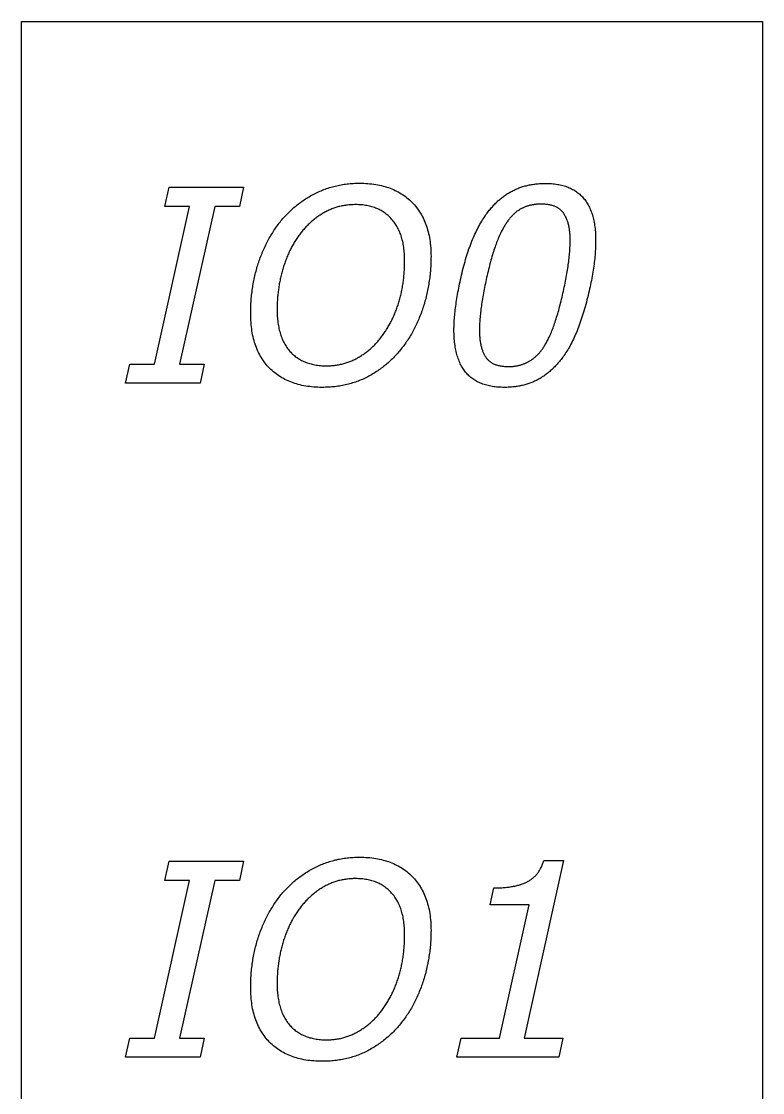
# Model space of a CAD drawing. Extents: x 0.1 to 3.8, y 0.1 to 10.9.
# Drawn here: x 1.969 to 3.844, y 8.206 to 10.918 of the extents above; entities that cross this region are included whole.
import ezdxf

# ---------------------------------------------------------------- set-up
doc = ezdxf.new("R2010")
doc.units = 0
doc.layers.add('CAPA_1', color=7, linetype='CONTINUOUS')

msp = doc.modelspace()

# ---------------------------------------------------------------- linework, layer by layer
at = {"layer": 'CAPA_1', "color": 7}
for points in [[(1.9687, 10.918), (3.8444, 10.918), (3.8444, 1.0423), (1.9687, 1.0423)], [(2.4208, 10.0018), (2.2324, 10.0018), (2.243, 10.0501), (2.3052, 10.0501), (2.394, 10.4497), (2.3317, 10.4497), (2.3423, 10.498), (2.5307, 10.498), (2.5202, 10.4497), (2.4579, 10.4497), (2.3691, 10.0501), (2.4314, 10.0501)], [(3.0053, 10.3224)], [(2.4208, 8.2952), (2.2324, 8.2952), (2.243, 8.3436), (2.3052, 8.3436), (2.394, 8.7432), (2.3317, 8.7432), (2.3423, 8.7915), (2.5307, 8.7915), (2.5202, 8.7432), (2.4579, 8.7432), (2.3691, 8.3436), (2.4314, 8.3436)], [(3.0053, 8.6159)], [(2.8842, 8.4186)]]:
    msp.add_lwpolyline(points, close=True, dxfattribs=at)
for points in [[(2.7102, 10.4814), (2.7136, 10.4831), (2.7169, 10.4848), (2.7204, 10.4864), (2.7238, 10.4879), (2.7272, 10.4894), (2.7307, 10.4908), (2.7342, 10.4922), (2.7377, 10.4935), (2.7412, 10.4948), (2.7448, 10.496), (2.7484, 10.4971), (2.752, 10.4982), (2.7556, 10.4993), (2.7592, 10.5003), (2.7629, 10.5012), (2.7666, 10.5021), (2.7703, 10.5029), (2.774, 10.5036), (2.7777, 10.5043), (2.7815, 10.505), (2.7853, 10.5056), (2.7891, 10.5061), (2.7929, 10.5066), (2.7967, 10.507), (2.8006, 10.5074), (2.8045, 10.5077), (2.8084, 10.5079), (2.8123, 10.5081), (2.8162, 10.5083), (2.8202, 10.5083), (2.8242, 10.5084)], [(2.8242, 10.5084), (2.8296, 10.5083), (2.835, 10.5082), (2.8402, 10.5079), (2.8454, 10.5076), (2.8505, 10.5071), (2.8556, 10.5066), (2.8606, 10.5059), (2.8654, 10.5052), (2.8703, 10.5043), (2.875, 10.5033), (2.8797, 10.5023), (2.8843, 10.5011), (2.8888, 10.4999), (2.8932, 10.4985), (2.8976, 10.4971), (2.9019, 10.4955), (2.9061, 10.4938), (2.9102, 10.4921), (2.9143, 10.4902), (2.9182, 10.4883), (2.9221, 10.4862), (2.926, 10.484), (2.9297, 10.4818), (2.9334, 10.4794), (2.937, 10.4769), (2.9405, 10.4744), (2.944, 10.4717), (2.9474, 10.469), (2.9507, 10.4661), (2.9539, 10.4631), (2.957, 10.4601)], [(3.2106, 10.4886), (3.213, 10.4898), (3.2154, 10.491), (3.2179, 10.4922), (3.2203, 10.4933), (3.2228, 10.4943), (3.2253, 10.4954), (3.2278, 10.4964), (3.2304, 10.4973), (3.2329, 10.4982), (3.2355, 10.4991), (3.2381, 10.4999), (3.2407, 10.5007), (3.2434, 10.5014), (3.246, 10.5021), (3.2487, 10.5028), (3.2514, 10.5034), (3.2541, 10.504), (3.2569, 10.5045), (3.2596, 10.505), (3.2624, 10.5055), (3.2652, 10.5059), (3.268, 10.5063), (3.2709, 10.5066), (3.2737, 10.5069), (3.2766, 10.5072), (3.2795, 10.5074), (3.2824, 10.5076), (3.2854, 10.5077), (3.2883, 10.5078), (3.2913, 10.5079), (3.2943, 10.5079)], [(3.2943, 10.5079), (3.2984, 10.5079), (3.3025, 10.5078), (3.3065, 10.5076), (3.3104, 10.5073), (3.3142, 10.507), (3.318, 10.5066), (3.3217, 10.5061), (3.3254, 10.5055), (3.329, 10.5049), (3.3325, 10.5041), (3.3359, 10.5033), (3.3393, 10.5025), (3.3426, 10.5015), (3.3458, 10.5005), (3.349, 10.4994), (3.3521, 10.4982), (3.3551, 10.497), (3.3581, 10.4957), (3.361, 10.4943), (3.3638, 10.4928), (3.3666, 10.4912), (3.3693, 10.4896), (3.3719, 10.4879), (3.3745, 10.4861), (3.3769, 10.4843), (3.3794, 10.4823), (3.3817, 10.4803), (3.384, 10.4783), (3.3862, 10.4761), (3.3883, 10.4739), (3.3904, 10.4716)], [(2.6233, 10.4101), (2.6256, 10.413), (2.6279, 10.4158), (2.6303, 10.4186), (2.6327, 10.4213), (2.6351, 10.424), (2.6375, 10.4267), (2.64, 10.4293), (2.6426, 10.4319), (2.6451, 10.4345), (2.6477, 10.437), (2.6503, 10.4395), (2.653, 10.442), (2.6557, 10.4444), (2.6584, 10.4468), (2.6612, 10.4491), (2.664, 10.4514), (2.6668, 10.4537), (2.6697, 10.4559), (2.6726, 10.4581), (2.6756, 10.4602), (2.6785, 10.4623), (2.6815, 10.4644), (2.6846, 10.4664), (2.6877, 10.4684), (2.6908, 10.4704), (2.6939, 10.4723), (2.6971, 10.4742), (2.7003, 10.4761), (2.7036, 10.4779), (2.7069, 10.4797), (2.7102, 10.4814)], [(3.1451, 10.4297), (3.147, 10.4322), (3.1489, 10.4347), (3.1508, 10.4372), (3.1527, 10.4397), (3.1546, 10.442), (3.1566, 10.4444), (3.1585, 10.4467), (3.1605, 10.4489), (3.1625, 10.4511), (3.1645, 10.4533), (3.1665, 10.4554), (3.1686, 10.4575), (3.1707, 10.4595), (3.1727, 10.4615), (3.1748, 10.4635), (3.1769, 10.4654), (3.1791, 10.4672), (3.1812, 10.469), (3.1834, 10.4708), (3.1856, 10.4725), (3.1878, 10.4742), (3.19, 10.4759), (3.1922, 10.4775), (3.1944, 10.479), (3.1967, 10.4805), (3.199, 10.482), (3.2013, 10.4834), (3.2036, 10.4848), (3.2059, 10.4861), (3.2083, 10.4874), (3.2106, 10.4886)], [(3.3904, 10.4716), (3.3924, 10.4692), (3.3944, 10.4668), (3.3962, 10.4642), (3.398, 10.4617), (3.3998, 10.459), (3.4015, 10.4562), (3.4031, 10.4534), (3.4046, 10.4505), (3.4061, 10.4475), (3.4075, 10.4445), (3.4089, 10.4413), (3.4102, 10.4381), (3.4114, 10.4348), (3.4125, 10.4314), (3.4136, 10.428), (3.4146, 10.4245), (3.4156, 10.4209), (3.4165, 10.4172), (3.4173, 10.4134), (3.418, 10.4096), (3.4187, 10.4057), (3.4194, 10.4017), (3.4199, 10.3976), (3.4204, 10.3935), (3.4208, 10.3892), (3.4212, 10.3849), (3.4215, 10.3805), (3.4217, 10.3761), (3.4219, 10.3715), (3.422, 10.3669), (3.422, 10.3622)], [(2.8143, 10.4541), (2.8114, 10.4541), (2.8084, 10.454), (2.8055, 10.4539), (2.8027, 10.4538), (2.7998, 10.4535), (2.797, 10.4533), (2.7941, 10.453), (2.7913, 10.4527), (2.7885, 10.4523), (2.7858, 10.4518), (2.783, 10.4514), (2.7803, 10.4508), (2.7776, 10.4503), (2.7749, 10.4496), (2.7722, 10.449), (2.7695, 10.4483), (2.7669, 10.4475), (2.7643, 10.4467), (2.7617, 10.4459), (2.7591, 10.445), (2.7565, 10.444), (2.754, 10.4431), (2.7515, 10.442), (2.7489, 10.441), (2.7465, 10.4398), (2.744, 10.4387), (2.7415, 10.4375), (2.7391, 10.4362), (2.7367, 10.4349), (2.7343, 10.4335), (2.7319, 10.4322)], [(2.9056, 10.4174), (2.9035, 10.4198), (2.9013, 10.422), (2.8991, 10.4242), (2.8968, 10.4263), (2.8944, 10.4283), (2.892, 10.4303), (2.8896, 10.4321), (2.8871, 10.4339), (2.8845, 10.4356), (2.8819, 10.4373), (2.8792, 10.4389), (2.8765, 10.4403), (2.8737, 10.4418), (2.8709, 10.4431), (2.868, 10.4443), (2.865, 10.4455), (2.862, 10.4466), (2.859, 10.4477), (2.8559, 10.4486), (2.8527, 10.4495), (2.8495, 10.4503), (2.8462, 10.451), (2.8429, 10.4517), (2.8395, 10.4522), (2.8361, 10.4527), (2.8326, 10.4532), (2.829, 10.4535), (2.8254, 10.4538), (2.8218, 10.454), (2.8181, 10.4541), (2.8143, 10.4541)], [(2.957, 10.4601), (2.9601, 10.4569), (2.9631, 10.4537), (2.9659, 10.4504), (2.9687, 10.447), (2.9713, 10.4435), (2.9739, 10.4399), (2.9764, 10.4362), (2.9787, 10.4325), (2.981, 10.4287), (2.9831, 10.4247), (2.9852, 10.4207), (2.9872, 10.4166), (2.989, 10.4125), (2.9908, 10.4082), (2.9924, 10.4038), (2.994, 10.3994), (2.9954, 10.3949), (2.9968, 10.3903), (2.998, 10.3856), (2.9992, 10.3808), (3.0003, 10.3759), (3.0012, 10.3709), (3.0021, 10.3659), (3.0028, 10.3608), (3.0035, 10.3555), (3.004, 10.3502), (3.0045, 10.3448), (3.0048, 10.3394), (3.0051, 10.3338), (3.0052, 10.3281), (3.0053, 10.3224)], [(3.2837, 10.4555), (3.2818, 10.4554), (3.2798, 10.4554), (3.2779, 10.4553), (3.276, 10.4552), (3.274, 10.4551), (3.2721, 10.4549), (3.2703, 10.4547), (3.2684, 10.4545), (3.2665, 10.4543), (3.2647, 10.454), (3.2629, 10.4537), (3.2611, 10.4534), (3.2593, 10.453), (3.2575, 10.4526), (3.2557, 10.4522), (3.254, 10.4517), (3.2522, 10.4512), (3.2505, 10.4507), (3.2488, 10.4502), (3.2471, 10.4496), (3.2454, 10.449), (3.2438, 10.4484), (3.2421, 10.4477), (3.2405, 10.4471), (3.2389, 10.4464), (3.2373, 10.4456), (3.2357, 10.4448), (3.2341, 10.444), (3.2325, 10.4432), (3.231, 10.4423), (3.2295, 10.4415)], [(3.3412, 10.4318), (3.3402, 10.4333), (3.3391, 10.4347), (3.3379, 10.4361), (3.3367, 10.4375), (3.3354, 10.4388), (3.3341, 10.44), (3.3327, 10.4412), (3.3313, 10.4424), (3.3298, 10.4435), (3.3283, 10.4446), (3.3267, 10.4456), (3.325, 10.4466), (3.3233, 10.4475), (3.3216, 10.4483), (3.3198, 10.4491), (3.3179, 10.4499), (3.316, 10.4506), (3.3141, 10.4513), (3.3121, 10.4519), (3.31, 10.4525), (3.3079, 10.453), (3.3057, 10.4535), (3.3035, 10.4539), (3.3012, 10.4542), (3.2989, 10.4546), (3.2965, 10.4548), (3.294, 10.4551), (3.2915, 10.4552), (3.289, 10.4554), (3.2864, 10.4554), (3.2837, 10.4555)], [(2.7319, 10.4322), (2.7295, 10.4307), (2.7272, 10.4293), (2.7249, 10.4278), (2.7226, 10.4263), (2.7203, 10.4248), (2.7181, 10.4232), (2.7158, 10.4216), (2.7136, 10.4199), (2.7114, 10.4183), (2.7093, 10.4166), (2.7071, 10.4148), (2.705, 10.413), (2.7029, 10.4112), (2.7008, 10.4094), (2.6988, 10.4075), (2.6967, 10.4056), (2.6947, 10.4037), (2.6927, 10.4017), (2.6907, 10.3997), (2.6888, 10.3977), (2.6868, 10.3956), (2.6849, 10.3935), (2.683, 10.3914), (2.6812, 10.3892), (2.6793, 10.3871), (2.6775, 10.3848), (2.6757, 10.3826), (2.6739, 10.3803), (2.6721, 10.378), (2.6704, 10.3756), (2.6687, 10.3732)], [(2.9385, 10.3131), (2.9385, 10.3175), (2.9384, 10.3218), (2.9382, 10.326), (2.938, 10.3301), (2.9377, 10.3342), (2.9373, 10.3383), (2.9368, 10.3422), (2.9363, 10.3461), (2.9358, 10.3499), (2.9351, 10.3537), (2.9344, 10.3574), (2.9336, 10.361), (2.9327, 10.3646), (2.9318, 10.3681), (2.9308, 10.3715), (2.9298, 10.3749), (2.9286, 10.3782), (2.9274, 10.3814), (2.9262, 10.3846), (2.9248, 10.3877), (2.9234, 10.3907), (2.922, 10.3937), (2.9204, 10.3966), (2.9188, 10.3994), (2.9171, 10.4022), (2.9154, 10.4049), (2.9136, 10.4075), (2.9117, 10.4101), (2.9097, 10.4126), (2.9077, 10.4151), (2.9056, 10.4174)], [(3.0854, 10.2873), (3.0869, 10.2932), (3.0884, 10.2989), (3.0899, 10.3045), (3.0914, 10.3101), (3.093, 10.3156), (3.0946, 10.321), (3.0963, 10.3263), (3.098, 10.3315), (3.0997, 10.3367), (3.1014, 10.3418), (3.1032, 10.3468), (3.105, 10.3517), (3.1068, 10.3565), (3.1087, 10.3613), (3.1106, 10.3659), (3.1125, 10.3705), (3.1145, 10.375), (3.1164, 10.3795), (3.1185, 10.3838), (3.1205, 10.3881), (3.1226, 10.3923), (3.1247, 10.3964), (3.1269, 10.4004), (3.129, 10.4043), (3.1312, 10.4082), (3.1335, 10.412), (3.1358, 10.4157), (3.1381, 10.4193), (3.1404, 10.4228), (3.1428, 10.4263), (3.1451, 10.4297)], [(3.2295, 10.4415), (3.228, 10.4405), (3.2265, 10.4396), (3.225, 10.4385), (3.2235, 10.4375), (3.222, 10.4364), (3.2206, 10.4352), (3.2191, 10.434), (3.2177, 10.4328), (3.2162, 10.4315), (3.2148, 10.4302), (3.2134, 10.4288), (3.212, 10.4274), (3.2106, 10.426), (3.2092, 10.4245), (3.2078, 10.4229), (3.2064, 10.4213), (3.205, 10.4197), (3.2037, 10.418), (3.2023, 10.4163), (3.201, 10.4145), (3.1996, 10.4127), (3.1983, 10.4108), (3.197, 10.4089), (3.1957, 10.407), (3.1943, 10.405), (3.193, 10.403), (3.1918, 10.4009), (3.1905, 10.3988), (3.1892, 10.3966), (3.1879, 10.3944), (3.1867, 10.3921)], [(3.3575, 10.3634), (3.3575, 10.3663), (3.3574, 10.3691), (3.3574, 10.3719), (3.3572, 10.3746), (3.3571, 10.3773), (3.3569, 10.3799), (3.3567, 10.3825), (3.3564, 10.3851), (3.3561, 10.3876), (3.3558, 10.39), (3.3555, 10.3925), (3.3551, 10.3948), (3.3547, 10.3972), (3.3542, 10.3995), (3.3537, 10.4017), (3.3532, 10.4039), (3.3526, 10.4061), (3.352, 10.4082), (3.3514, 10.4103), (3.3507, 10.4123), (3.35, 10.4143), (3.3493, 10.4162), (3.3486, 10.4181), (3.3478, 10.42), (3.3469, 10.4218), (3.3461, 10.4236), (3.3452, 10.4253), (3.3442, 10.427), (3.3433, 10.4286), (3.3423, 10.4302), (3.3412, 10.4318)], [(2.5681, 10.3048), (2.5693, 10.3086), (2.5706, 10.3123), (2.5719, 10.3161), (2.5733, 10.3198), (2.5747, 10.3235), (2.5761, 10.3271), (2.5776, 10.3307), (2.5791, 10.3344), (2.5806, 10.3379), (2.5822, 10.3415), (2.5838, 10.345), (2.5854, 10.3485), (2.5871, 10.352), (2.5888, 10.3554), (2.5906, 10.3589), (2.5924, 10.3623), (2.5942, 10.3656), (2.596, 10.369), (2.5979, 10.3723), (2.5998, 10.3756), (2.6018, 10.3789), (2.6038, 10.3821), (2.6058, 10.3853), (2.6079, 10.3885), (2.61, 10.3917), (2.6121, 10.3948), (2.6143, 10.3979), (2.6165, 10.401), (2.6187, 10.4041), (2.621, 10.4071), (2.6233, 10.4101)], [(3.1867, 10.3921), (3.1852, 10.3894), (3.1838, 10.3867), (3.1824, 10.3838), (3.181, 10.3809), (3.1796, 10.3778), (3.1782, 10.3747), (3.1768, 10.3716), (3.1754, 10.3683), (3.174, 10.3649), (3.1727, 10.3615), (3.1713, 10.358), (3.17, 10.3543), (3.1686, 10.3507), (3.1673, 10.3469), (3.166, 10.343), (3.1647, 10.3391), (3.1634, 10.335), (3.1621, 10.3309), (3.1608, 10.3267), (3.1595, 10.3224), (3.1583, 10.3181), (3.157, 10.3136), (3.1558, 10.3091), (3.1545, 10.3045), (3.1533, 10.2998), (3.1521, 10.295), (3.1509, 10.2901), (3.1497, 10.2852), (3.1485, 10.2801), (3.1473, 10.275), (3.1461, 10.2698)], [(2.6687, 10.3732), (2.667, 10.3708), (2.6654, 10.3684), (2.6638, 10.366), (2.6623, 10.3635), (2.6607, 10.3611), (2.6592, 10.3586), (2.6577, 10.356), (2.6563, 10.3535), (2.6548, 10.3509), (2.6534, 10.3483), (2.652, 10.3457), (2.6507, 10.343), (2.6493, 10.3403), (2.648, 10.3376), (2.6467, 10.3349), (2.6454, 10.3322), (2.6442, 10.3294), (2.643, 10.3266), (2.6418, 10.3238), (2.6406, 10.3209), (2.6395, 10.318), (2.6384, 10.3151), (2.6373, 10.3122), (2.6362, 10.3093), (2.6351, 10.3063), (2.6341, 10.3033), (2.6331, 10.3003), (2.6322, 10.2972), (2.6312, 10.2941), (2.6303, 10.291), (2.6294, 10.2879)], [(3.3393, 10.23), (3.3405, 10.2352), (3.3416, 10.2404), (3.3427, 10.2455), (3.3437, 10.2505), (3.3447, 10.2555), (3.3457, 10.2604), (3.3466, 10.2652), (3.3475, 10.27), (3.3483, 10.2747), (3.3492, 10.2794), (3.3499, 10.284), (3.3507, 10.2885), (3.3514, 10.293), (3.352, 10.2975), (3.3527, 10.3018), (3.3533, 10.3061), (3.3538, 10.3104), (3.3543, 10.3145), (3.3548, 10.3187), (3.3552, 10.3227), (3.3556, 10.3267), (3.356, 10.3306), (3.3563, 10.3345), (3.3566, 10.3383), (3.3568, 10.3421), (3.357, 10.3458), (3.3572, 10.3494), (3.3573, 10.353), (3.3574, 10.3565), (3.3575, 10.3599), (3.3575, 10.3633)], [(3.3575, 10.3633), (3.3575, 10.3634)], [(3.422, 10.3624), (3.422, 10.3581), (3.4219, 10.3538), (3.4218, 10.3494), (3.4216, 10.345), (3.4214, 10.3405), (3.4211, 10.336), (3.4208, 10.3314), (3.4205, 10.3268), (3.42, 10.3221), (3.4196, 10.3174), (3.4191, 10.3126), (3.4185, 10.3078), (3.4179, 10.303), (3.4172, 10.298), (3.4165, 10.2931), (3.4157, 10.2881), (3.4149, 10.283), (3.4141, 10.2779), (3.4132, 10.2727), (3.4122, 10.2675), (3.4112, 10.2623), (3.4101, 10.257), (3.409, 10.2516), (3.4079, 10.2462), (3.4067, 10.2408), (3.4054, 10.2353), (3.4041, 10.2298), (3.4027, 10.2242), (3.4013, 10.2185), (3.3999, 10.2128), (3.3984, 10.2071)], [(3.422, 10.3622), (3.422, 10.3624)], [(2.9248, 10.2098), (2.9257, 10.2128), (2.9265, 10.2159), (2.9273, 10.219), (2.9281, 10.2221), (2.9289, 10.2252), (2.9296, 10.2283), (2.9303, 10.2315), (2.931, 10.2347), (2.9316, 10.2379), (2.9322, 10.2411), (2.9328, 10.2443), (2.9334, 10.2476), (2.9339, 10.2508), (2.9344, 10.2541), (2.9349, 10.2575), (2.9353, 10.2608), (2.9357, 10.2641), (2.9361, 10.2675), (2.9365, 10.2709), (2.9368, 10.2743), (2.9371, 10.2777), (2.9374, 10.2812), (2.9376, 10.2847), (2.9378, 10.2882), (2.938, 10.2917), (2.9382, 10.2952), (2.9383, 10.2987), (2.9384, 10.3023), (2.9385, 10.3059), (2.9385, 10.3095), (2.9385, 10.3131)], [(3.0053, 10.3224), (3.0052, 10.3182), (3.0052, 10.3141), (3.0051, 10.3099), (3.005, 10.3058), (3.0048, 10.3017), (3.0046, 10.2976), (3.0043, 10.2934), (3.004, 10.2893), (3.0037, 10.2853), (3.0033, 10.2812), (3.0029, 10.2771), (3.0024, 10.273), (3.002, 10.269), (3.0014, 10.265), (3.0009, 10.2609), (3.0002, 10.2569), (2.9996, 10.2529), (2.9989, 10.2489), (2.9982, 10.2449), (2.9974, 10.2409), (2.9966, 10.2369), (2.9958, 10.233), (2.9949, 10.229), (2.994, 10.2251), (2.993, 10.2212), (2.992, 10.2172), (2.991, 10.2133), (2.9899, 10.2094), (2.9888, 10.2055), (2.9876, 10.2016), (2.9864, 10.1978)], [(2.5489, 10.1778), (2.5489, 10.1822), (2.549, 10.1865), (2.5491, 10.1909), (2.5492, 10.1952), (2.5494, 10.1995), (2.5496, 10.2038), (2.5499, 10.208), (2.5502, 10.2123), (2.5505, 10.2165), (2.5509, 10.2207), (2.5513, 10.2249), (2.5518, 10.2291), (2.5523, 10.2332), (2.5528, 10.2374), (2.5534, 10.2415), (2.554, 10.2456), (2.5547, 10.2497), (2.5554, 10.2537), (2.5561, 10.2578), (2.5569, 10.2618), (2.5577, 10.2658), (2.5586, 10.2698), (2.5595, 10.2737), (2.5604, 10.2777), (2.5614, 10.2816), (2.5624, 10.2855), (2.5634, 10.2894), (2.5645, 10.2933), (2.5657, 10.2971), (2.5669, 10.301), (2.5681, 10.3048)], [(2.6294, 10.2879), (2.6285, 10.2848), (2.6277, 10.2817), (2.6269, 10.2785), (2.6261, 10.2754), (2.6253, 10.2722), (2.6246, 10.2691), (2.6239, 10.2659), (2.6232, 10.2628), (2.6226, 10.2596), (2.622, 10.2564), (2.6214, 10.2532), (2.6208, 10.25), (2.6203, 10.2469), (2.6198, 10.2437), (2.6193, 10.2404), (2.6189, 10.2372), (2.6185, 10.234), (2.6181, 10.2308), (2.6177, 10.2276), (2.6174, 10.2243), (2.6171, 10.2211), (2.6168, 10.2178), (2.6166, 10.2146), (2.6164, 10.2113), (2.6162, 10.208), (2.616, 10.2048), (2.6159, 10.2015), (2.6158, 10.1982), (2.6157, 10.1949), (2.6157, 10.1916), (2.6157, 10.1883)], [(3.0634, 10.137), (3.0634, 10.1409), (3.0635, 10.1448), (3.0636, 10.1489), (3.0638, 10.1529), (3.064, 10.1571), (3.0642, 10.1613), (3.0645, 10.1655), (3.0649, 10.1699), (3.0652, 10.1743), (3.0657, 10.1787), (3.0662, 10.1833), (3.0667, 10.1879), (3.0673, 10.1925), (3.0679, 10.1972), (3.0686, 10.202), (3.0693, 10.2069), (3.07, 10.2118), (3.0708, 10.2168), (3.0717, 10.2218), (3.0726, 10.2269), (3.0735, 10.2321), (3.0745, 10.2373), (3.0755, 10.2426), (3.0766, 10.248), (3.0777, 10.2534), (3.0789, 10.2589), (3.0801, 10.2645), (3.0814, 10.2701), (3.0827, 10.2758), (3.084, 10.2815), (3.0854, 10.2873)], [(3.1461, 10.2698), (3.1449, 10.2646), (3.1438, 10.2595), (3.1428, 10.2544), (3.1417, 10.2494), (3.1407, 10.2444), (3.1397, 10.2395), (3.1388, 10.2346), (3.1379, 10.2299), (3.1371, 10.2251), (3.1363, 10.2205), (3.1355, 10.2159), (3.1347, 10.2113), (3.134, 10.2068), (3.1334, 10.2024), (3.1327, 10.198), (3.1322, 10.1937), (3.1316, 10.1895), (3.1311, 10.1853), (3.1306, 10.1811), (3.1302, 10.1771), (3.1298, 10.1731), (3.1294, 10.1691), (3.1291, 10.1652), (3.1288, 10.1614), (3.1286, 10.1576), (3.1284, 10.1539), (3.1282, 10.1502), (3.1281, 10.1466), (3.128, 10.1431), (3.1279, 10.1396), (3.1279, 10.1361)], [(3.2988, 10.1073), (3.3002, 10.1101), (3.3016, 10.1129), (3.303, 10.1158), (3.3045, 10.1187), (3.3059, 10.1218), (3.3073, 10.1249), (3.3086, 10.1282), (3.31, 10.1315), (3.3114, 10.1348), (3.3127, 10.1383), (3.3141, 10.1419), (3.3154, 10.1455), (3.3168, 10.1492), (3.3181, 10.153), (3.3194, 10.1569), (3.3207, 10.1608), (3.322, 10.1649), (3.3233, 10.169), (3.3246, 10.1732), (3.3259, 10.1775), (3.3271, 10.1818), (3.3284, 10.1863), (3.3296, 10.1908), (3.3309, 10.1954), (3.3321, 10.2001), (3.3333, 10.2049), (3.3345, 10.2097), (3.3358, 10.2147), (3.3369, 10.2197), (3.3381, 10.2248), (3.3393, 10.23)], [(2.8842, 10.1251), (2.8859, 10.1276), (2.8876, 10.13), (2.8893, 10.1325), (2.8909, 10.135), (2.8925, 10.1376), (2.8941, 10.1401), (2.8957, 10.1427), (2.8972, 10.1453), (2.8987, 10.1479), (2.9002, 10.1505), (2.9016, 10.1532), (2.903, 10.1558), (2.9044, 10.1585), (2.9058, 10.1612), (2.9071, 10.1639), (2.9084, 10.1666), (2.9097, 10.1694), (2.911, 10.1722), (2.9122, 10.1749), (2.9134, 10.1777), (2.9146, 10.1806), (2.9157, 10.1834), (2.9168, 10.1863), (2.9179, 10.1891), (2.919, 10.192), (2.92, 10.195), (2.921, 10.1979), (2.922, 10.2008), (2.923, 10.2038), (2.9239, 10.2068), (2.9248, 10.2098)], [(3.3984, 10.2071), (3.3969, 10.2014), (3.3953, 10.1957), (3.3938, 10.1902), (3.3922, 10.1847), (3.3906, 10.1794), (3.3889, 10.1741), (3.3873, 10.1689), (3.3856, 10.1638), (3.3839, 10.1587), (3.3822, 10.1538), (3.3804, 10.1489), (3.3786, 10.1441), (3.3768, 10.1395), (3.375, 10.1349), (3.3731, 10.1303), (3.3713, 10.1259), (3.3694, 10.1216), (3.3674, 10.1173), (3.3655, 10.1131), (3.3635, 10.1091), (3.3615, 10.1051), (3.3595, 10.1011), (3.3575, 10.0973), (3.3554, 10.0936), (3.3533, 10.0899), (3.3512, 10.0863), (3.3491, 10.0829), (3.3469, 10.0795), (3.3447, 10.0761), (3.3425, 10.0729), (3.3403, 10.0698)], [(2.5968, 10.0398), (2.5938, 10.043), (2.5908, 10.0462), (2.588, 10.0496), (2.5852, 10.053), (2.5826, 10.0565), (2.5801, 10.0601), (2.5776, 10.0638), (2.5753, 10.0676), (2.573, 10.0715), (2.5709, 10.0754), (2.5688, 10.0794), (2.5669, 10.0835), (2.5651, 10.0877), (2.5633, 10.092), (2.5617, 10.0964), (2.5601, 10.1008), (2.5587, 10.1054), (2.5573, 10.11), (2.5561, 10.1147), (2.5549, 10.1195), (2.5539, 10.1244), (2.5529, 10.1293), (2.5521, 10.1344), (2.5514, 10.1395), (2.5507, 10.1447), (2.5502, 10.15), (2.5497, 10.1554), (2.5494, 10.1609), (2.5491, 10.1664), (2.549, 10.1721), (2.5489, 10.1778)], [(2.6157, 10.1883), (2.6157, 10.1839), (2.6158, 10.1796), (2.616, 10.1753), (2.6162, 10.1711), (2.6165, 10.167), (2.6169, 10.1629), (2.6173, 10.1589), (2.6178, 10.155), (2.6184, 10.1511), (2.619, 10.1473), (2.6198, 10.1436), (2.6205, 10.1399), (2.6214, 10.1363), (2.6223, 10.1327), (2.6233, 10.1293), (2.6243, 10.1259), (2.6255, 10.1225), (2.6266, 10.1192), (2.6279, 10.116), (2.6292, 10.1129), (2.6306, 10.1098), (2.6321, 10.1068), (2.6336, 10.1038), (2.6352, 10.101), (2.6368, 10.0981), (2.6386, 10.0954), (2.6404, 10.0927), (2.6422, 10.0901), (2.6442, 10.0875), (2.6462, 10.0851), (2.6482, 10.0826)], [(2.9864, 10.1978), (2.9852, 10.1939), (2.984, 10.1901), (2.9827, 10.1863), (2.9814, 10.1825), (2.98, 10.1788), (2.9786, 10.1751), (2.9772, 10.1714), (2.9757, 10.1678), (2.9742, 10.1641), (2.9727, 10.1606), (2.9711, 10.157), (2.9695, 10.1535), (2.9679, 10.15), (2.9662, 10.1465), (2.9645, 10.1431), (2.9628, 10.1397), (2.961, 10.1363), (2.9592, 10.1329), (2.9574, 10.1296), (2.9555, 10.1263), (2.9536, 10.1231), (2.9516, 10.1198), (2.9496, 10.1166), (2.9476, 10.1135), (2.9455, 10.1103), (2.9434, 10.1072), (2.9413, 10.1041), (2.9392, 10.1011), (2.937, 10.0981), (2.9347, 10.0951), (2.9325, 10.0921)], [(2.822, 10.0676), (2.8243, 10.069), (2.8267, 10.0705), (2.829, 10.0719), (2.8313, 10.0734), (2.8336, 10.075), (2.8359, 10.0765), (2.8381, 10.0781), (2.8403, 10.0798), (2.8425, 10.0814), (2.8446, 10.0831), (2.8468, 10.0848), (2.8489, 10.0865), (2.851, 10.0883), (2.853, 10.0901), (2.855, 10.0919), (2.8571, 10.0938), (2.859, 10.0957), (2.861, 10.0976), (2.8629, 10.0995), (2.8648, 10.1015), (2.8667, 10.1035), (2.8686, 10.1056), (2.8704, 10.1076), (2.8722, 10.1097), (2.874, 10.1119), (2.8758, 10.114), (2.8775, 10.1162), (2.8792, 10.1184), (2.8809, 10.1207), (2.8826, 10.1229), (2.8842, 10.1252)], [(2.8842, 10.1252), (2.8842, 10.1251)], [(3.095, 10.0274), (3.093, 10.0297), (3.0911, 10.0322), (3.0892, 10.0347), (3.0874, 10.0373), (3.0856, 10.04), (3.084, 10.0427), (3.0823, 10.0455), (3.0808, 10.0484), (3.0793, 10.0514), (3.0779, 10.0545), (3.0766, 10.0576), (3.0753, 10.0609), (3.0741, 10.0642), (3.0729, 10.0675), (3.0718, 10.071), (3.0708, 10.0745), (3.0698, 10.0782), (3.069, 10.0819), (3.0681, 10.0856), (3.0674, 10.0895), (3.0667, 10.0934), (3.0661, 10.0974), (3.0655, 10.1015), (3.065, 10.1057), (3.0646, 10.1099), (3.0642, 10.1142), (3.0639, 10.1186), (3.0637, 10.1231), (3.0635, 10.1277), (3.0634, 10.1323), (3.0634, 10.137)], [(3.1279, 10.1361), (3.1279, 10.1333), (3.128, 10.1305), (3.128, 10.1277), (3.1282, 10.125), (3.1283, 10.1223), (3.1285, 10.1196), (3.1287, 10.117), (3.129, 10.1145), (3.1292, 10.112), (3.1296, 10.1095), (3.1299, 10.1071), (3.1303, 10.1047), (3.1307, 10.1024), (3.1312, 10.1001), (3.1316, 10.0978), (3.1322, 10.0956), (3.1327, 10.0935), (3.1333, 10.0914), (3.1339, 10.0893), (3.1345, 10.0873), (3.1352, 10.0853), (3.1359, 10.0833), (3.1367, 10.0814), (3.1375, 10.0796), (3.1383, 10.0778), (3.1391, 10.076), (3.14, 10.0743), (3.1409, 10.0726), (3.1419, 10.0709), (3.1429, 10.0693), (3.1439, 10.0678)], [(2.9325, 10.0921), (2.9301, 10.0891), (2.9277, 10.0861), (2.9253, 10.0832), (2.9228, 10.0803), (2.9203, 10.0775), (2.9178, 10.0747), (2.9153, 10.0719), (2.9127, 10.0692), (2.9101, 10.0665), (2.9074, 10.0639), (2.9048, 10.0613), (2.9021, 10.0587), (2.8993, 10.0562), (2.8966, 10.0537), (2.8938, 10.0513), (2.891, 10.0489), (2.8881, 10.0466), (2.8852, 10.0443), (2.8823, 10.042), (2.8794, 10.0398), (2.8764, 10.0376), (2.8734, 10.0355), (2.8703, 10.0334), (2.8673, 10.0313), (2.8642, 10.0293), (2.8611, 10.0274), (2.8579, 10.0254), (2.8547, 10.0235), (2.8515, 10.0217), (2.8482, 10.0199), (2.845, 10.0181)], [(3.2556, 10.0587), (3.2572, 10.0597), (3.2588, 10.0607), (3.2604, 10.0617), (3.262, 10.0628), (3.2635, 10.0639), (3.265, 10.0651), (3.2665, 10.0663), (3.2681, 10.0676), (3.2695, 10.0689), (3.271, 10.0702), (3.2725, 10.0716), (3.2739, 10.073), (3.2754, 10.0744), (3.2768, 10.0759), (3.2782, 10.0774), (3.2796, 10.079), (3.2809, 10.0806), (3.2823, 10.0823), (3.2837, 10.084), (3.285, 10.0857), (3.2863, 10.0874), (3.2876, 10.0893), (3.2889, 10.0911), (3.2902, 10.093), (3.2915, 10.0949), (3.2927, 10.0969), (3.2939, 10.0989), (3.2952, 10.1009), (3.2964, 10.103), (3.2976, 10.1052), (3.2988, 10.1073)], [(2.6482, 10.0826), (2.6504, 10.0803), (2.6526, 10.0781), (2.6548, 10.0759), (2.6572, 10.0738), (2.6595, 10.0718), (2.6619, 10.0698), (2.6644, 10.0679), (2.667, 10.0662), (2.6695, 10.0644), (2.6722, 10.0628), (2.6749, 10.0612), (2.6776, 10.0597), (2.6804, 10.0583), (2.6833, 10.057), (2.6862, 10.0557), (2.6892, 10.0546), (2.6922, 10.0534), (2.6953, 10.0524), (2.6984, 10.0515), (2.7016, 10.0506), (2.7048, 10.0498), (2.7081, 10.0491), (2.7115, 10.0484), (2.7149, 10.0478), (2.7183, 10.0473), (2.7218, 10.0469), (2.7254, 10.0466), (2.729, 10.0463), (2.7327, 10.0461), (2.7364, 10.046), (2.7402, 10.046)], [(2.7402, 10.046), (2.7431, 10.046), (2.746, 10.0461), (2.7488, 10.0462), (2.7517, 10.0463), (2.7545, 10.0465), (2.7573, 10.0468), (2.7601, 10.0471), (2.7629, 10.0474), (2.7657, 10.0478), (2.7684, 10.0482), (2.7711, 10.0487), (2.7738, 10.0492), (2.7765, 10.0498), (2.7792, 10.0504), (2.7818, 10.051), (2.7845, 10.0517), (2.7871, 10.0525), (2.7897, 10.0533), (2.7923, 10.0541), (2.7949, 10.055), (2.7974, 10.0559), (2.7999, 10.0569), (2.8025, 10.0579), (2.8049, 10.0589), (2.8074, 10.06), (2.8099, 10.0612), (2.8123, 10.0624), (2.8148, 10.0636), (2.8172, 10.0649), (2.8196, 10.0662), (2.822, 10.0676)], [(3.1439, 10.0678), (3.1449, 10.0663), (3.1461, 10.0648), (3.1473, 10.0634), (3.1485, 10.0621), (3.1498, 10.0608), (3.1511, 10.0595), (3.1525, 10.0583), (3.154, 10.0571), (3.1555, 10.056), (3.157, 10.055), (3.1586, 10.054), (3.1603, 10.053), (3.162, 10.0521), (3.1637, 10.0512), (3.1655, 10.0504), (3.1674, 10.0496), (3.1693, 10.0489), (3.1713, 10.0483), (3.1733, 10.0476), (3.1754, 10.0471), (3.1775, 10.0466), (3.1797, 10.0461), (3.1819, 10.0457), (3.1842, 10.0453), (3.1865, 10.045), (3.1889, 10.0447), (3.1914, 10.0445), (3.1939, 10.0443), (3.1964, 10.0442), (3.199, 10.0441), (3.2017, 10.0441)], [(3.3403, 10.0698), (3.3383, 10.0672), (3.3364, 10.0646), (3.3345, 10.0622), (3.3325, 10.0597), (3.3305, 10.0573), (3.3285, 10.0549), (3.3265, 10.0526), (3.3245, 10.0504), (3.3225, 10.0481), (3.3204, 10.046), (3.3184, 10.0438), (3.3163, 10.0417), (3.3142, 10.0397), (3.3121, 10.0377), (3.31, 10.0357), (3.3079, 10.0338), (3.3058, 10.0319), (3.3036, 10.0301), (3.3015, 10.0283), (3.2993, 10.0266), (3.2971, 10.0249), (3.2949, 10.0232), (3.2927, 10.0216), (3.2905, 10.0201), (3.2882, 10.0186), (3.286, 10.0171), (3.2837, 10.0157), (3.2814, 10.0143), (3.2791, 10.013), (3.2768, 10.0117), (3.2745, 10.0104)], [(2.7297, 9.9915), (2.7242, 9.9915), (2.7189, 9.9917), (2.7136, 9.9919), (2.7084, 9.9923), (2.7032, 9.9927), (2.6982, 9.9933), (2.6932, 9.9939), (2.6883, 9.9947), (2.6835, 9.9955), (2.6787, 9.9965), (2.674, 9.9976), (2.6694, 9.9987), (2.6649, 10), (2.6605, 10.0013), (2.6561, 10.0028), (2.6518, 10.0043), (2.6476, 10.006), (2.6435, 10.0078), (2.6395, 10.0096), (2.6355, 10.0116), (2.6316, 10.0136), (2.6277, 10.0158), (2.624, 10.0181), (2.6203, 10.0204), (2.6167, 10.0229), (2.6132, 10.0255), (2.6098, 10.0281), (2.6064, 10.0309), (2.6031, 10.0338), (2.5999, 10.0367), (2.5968, 10.0398)], [(3.2017, 10.0441), (3.2035, 10.0441), (3.2054, 10.0442), (3.2073, 10.0442), (3.2091, 10.0443), (3.2109, 10.0445), (3.2128, 10.0446), (3.2146, 10.0448), (3.2164, 10.0451), (3.2182, 10.0453), (3.22, 10.0456), (3.2218, 10.0459), (3.2235, 10.0463), (3.2253, 10.0467), (3.2271, 10.0471), (3.2288, 10.0475), (3.2306, 10.048), (3.2323, 10.0485), (3.234, 10.049), (3.2357, 10.0496), (3.2374, 10.0502), (3.2391, 10.0508), (3.2408, 10.0515), (3.2425, 10.0521), (3.2442, 10.0529), (3.2458, 10.0536), (3.2475, 10.0544), (3.2491, 10.0552), (3.2508, 10.056), (3.2524, 10.0569), (3.254, 10.0578), (3.2556, 10.0587)], [(2.845, 10.0181), (2.8416, 10.0164), (2.8383, 10.0148), (2.8349, 10.0132), (2.8315, 10.0117), (2.8281, 10.0102), (2.8247, 10.0088), (2.8212, 10.0075), (2.8177, 10.0061), (2.8142, 10.0049), (2.8106, 10.0037), (2.807, 10.0026), (2.8034, 10.0015), (2.7998, 10.0005), (2.7961, 9.9995), (2.7924, 9.9986), (2.7887, 9.9977), (2.785, 9.9969), (2.7812, 9.9962), (2.7774, 9.9955), (2.7736, 9.9948), (2.7697, 9.9942), (2.7658, 9.9937), (2.7619, 9.9932), (2.758, 9.9928), (2.754, 9.9925), (2.75, 9.9922), (2.746, 9.9919), (2.742, 9.9917), (2.7379, 9.9916), (2.7338, 9.9915), (2.7297, 9.9915)], [(3.1915, 9.9914), (3.1873, 9.9914), (3.1832, 9.9916), (3.1792, 9.9917), (3.1753, 9.992), (3.1714, 9.9923), (3.1676, 9.9928), (3.1639, 9.9932), (3.1602, 9.9938), (3.1566, 9.9944), (3.1531, 9.9952), (3.1496, 9.9959), (3.1462, 9.9968), (3.1429, 9.9977), (3.1397, 9.9987), (3.1365, 9.9998), (3.1334, 10.001), (3.1303, 10.0022), (3.1274, 10.0035), (3.1245, 10.0049), (3.1216, 10.0064), (3.1189, 10.0079), (3.1162, 10.0095), (3.1135, 10.0112), (3.111, 10.013), (3.1085, 10.0148), (3.1061, 10.0167), (3.1037, 10.0187), (3.1014, 10.0207), (3.0992, 10.0229), (3.0971, 10.0251), (3.095, 10.0274)], [(3.2745, 10.0104), (3.2722, 10.0092), (3.2698, 10.008), (3.2675, 10.0069), (3.2651, 10.0058), (3.2626, 10.0048), (3.2602, 10.0038), (3.2577, 10.0028), (3.2553, 10.0019), (3.2527, 10.001), (3.2502, 10.0001), (3.2477, 9.9993), (3.2451, 9.9985), (3.2425, 9.9978), (3.2398, 9.9971), (3.2372, 9.9965), (3.2345, 9.9959), (3.2318, 9.9953), (3.2291, 9.9948), (3.2263, 9.9943), (3.2235, 9.9938), (3.2207, 9.9934), (3.2179, 9.993), (3.2151, 9.9927), (3.2122, 9.9924), (3.2093, 9.9921), (3.2064, 9.9919), (3.2035, 9.9917), (3.2005, 9.9916), (3.1975, 9.9915), (3.1945, 9.9914), (3.1915, 9.9914)], [(2.7102, 8.7749), (2.7136, 8.7766), (2.7169, 8.7782), (2.7204, 8.7798), (2.7238, 8.7814), (2.7272, 8.7829), (2.7307, 8.7843), (2.7342, 8.7857), (2.7377, 8.787), (2.7412, 8.7883), (2.7448, 8.7895), (2.7484, 8.7906), (2.752, 8.7917), (2.7556, 8.7928), (2.7592, 8.7937), (2.7629, 8.7947), (2.7666, 8.7955), (2.7703, 8.7964), (2.774, 8.7971), (2.7777, 8.7978), (2.7815, 8.7985), (2.7853, 8.799), (2.7891, 8.7996), (2.7929, 8.8001), (2.7967, 8.8005), (2.8006, 8.8008), (2.8045, 8.8011), (2.8084, 8.8014), (2.8123, 8.8016), (2.8162, 8.8017), (2.8202, 8.8018), (2.8242, 8.8019)], [(2.8242, 8.8019), (2.8296, 8.8018), (2.835, 8.8016), (2.8402, 8.8014), (2.8454, 8.801), (2.8505, 8.8006), (2.8556, 8.8), (2.8606, 8.7994), (2.8654, 8.7986), (2.8703, 8.7978), (2.875, 8.7968), (2.8797, 8.7958), (2.8843, 8.7946), (2.8888, 8.7934), (2.8932, 8.792), (2.8976, 8.7905), (2.9019, 8.789), (2.9061, 8.7873), (2.9102, 8.7856), (2.9143, 8.7837), (2.9182, 8.7817), (2.9221, 8.7797), (2.926, 8.7775), (2.9297, 8.7753), (2.9334, 8.7729), (2.937, 8.7704), (2.9405, 8.7679), (2.944, 8.7652), (2.9474, 8.7624), (2.9507, 8.7596), (2.9539, 8.7566), (2.957, 8.7535)], [(3.2905, 8.7933), (3.3403, 8.7933), (3.241, 8.3436), (3.3393, 8.3436), (3.3285, 8.2952)], [(3.2496, 8.7399), (3.2515, 8.741), (3.2534, 8.7421), (3.2553, 8.7433), (3.2571, 8.7445), (3.2589, 8.7457), (3.2607, 8.747), (3.2624, 8.7484), (3.264, 8.7497), (3.2657, 8.7512), (3.2672, 8.7526), (3.2688, 8.7541), (3.2702, 8.7557), (3.2717, 8.7573), (3.2731, 8.7589), (3.2745, 8.7606), (3.2758, 8.7623), (3.2771, 8.7641), (3.2783, 8.7659), (3.2795, 8.7677), (3.2806, 8.7696), (3.2817, 8.7715), (3.2828, 8.7735), (3.2838, 8.7755), (3.2848, 8.7776), (3.2857, 8.7797), (3.2866, 8.7819), (3.2875, 8.784), (3.2883, 8.7863), (3.289, 8.7886), (3.2898, 8.7909), (3.2905, 8.7933)], [(2.6233, 8.7036), (2.6256, 8.7064), (2.6279, 8.7093), (2.6303, 8.712), (2.6327, 8.7148), (2.6351, 8.7175), (2.6375, 8.7202), (2.64, 8.7228), (2.6426, 8.7254), (2.6451, 8.728), (2.6477, 8.7305), (2.6503, 8.733), (2.653, 8.7354), (2.6557, 8.7379), (2.6584, 8.7402), (2.6612, 8.7426), (2.664, 8.7449), (2.6668, 8.7471), (2.6697, 8.7494), (2.6726, 8.7515), (2.6756, 8.7537), (2.6785, 8.7558), (2.6815, 8.7579), (2.6846, 8.7599), (2.6877, 8.7619), (2.6908, 8.7639), (2.6939, 8.7658), (2.6971, 8.7677), (2.7003, 8.7696), (2.7036, 8.7714), (2.7069, 8.7731), (2.7102, 8.7749)], [(2.8143, 8.7476), (2.8114, 8.7476), (2.8084, 8.7475), (2.8055, 8.7474), (2.8027, 8.7472), (2.7998, 8.747), (2.797, 8.7468), (2.7941, 8.7465), (2.7913, 8.7461), (2.7885, 8.7457), (2.7858, 8.7453), (2.783, 8.7448), (2.7803, 8.7443), (2.7776, 8.7437), (2.7749, 8.7431), (2.7722, 8.7425), (2.7695, 8.7417), (2.7669, 8.741), (2.7643, 8.7402), (2.7617, 8.7393), (2.7591, 8.7385), (2.7565, 8.7375), (2.754, 8.7365), (2.7515, 8.7355), (2.7489, 8.7344), (2.7465, 8.7333), (2.744, 8.7321), (2.7415, 8.7309), (2.7391, 8.7297), (2.7367, 8.7284), (2.7343, 8.727), (2.7319, 8.7256)], [(2.9056, 8.7109), (2.9035, 8.7132), (2.9013, 8.7155), (2.8991, 8.7177), (2.8968, 8.7198), (2.8944, 8.7218), (2.892, 8.7237), (2.8896, 8.7256), (2.8871, 8.7274), (2.8845, 8.7291), (2.8819, 8.7308), (2.8792, 8.7323), (2.8765, 8.7338), (2.8737, 8.7352), (2.8709, 8.7366), (2.868, 8.7378), (2.865, 8.739), (2.862, 8.7401), (2.859, 8.7411), (2.8559, 8.7421), (2.8527, 8.743), (2.8495, 8.7438), (2.8462, 8.7445), (2.8429, 8.7452), (2.8395, 8.7457), (2.8361, 8.7462), (2.8326, 8.7466), (2.829, 8.747), (2.8254, 8.7473), (2.8218, 8.7474), (2.8181, 8.7476), (2.8143, 8.7476)], [(2.957, 8.7535), (2.9601, 8.7504), (2.9631, 8.7472), (2.9659, 8.7438), (2.9687, 8.7404), (2.9713, 8.737), (2.9739, 8.7334), (2.9764, 8.7297), (2.9787, 8.726), (2.981, 8.7221), (2.9831, 8.7182), (2.9852, 8.7142), (2.9872, 8.7101), (2.989, 8.7059), (2.9908, 8.7017), (2.9924, 8.6973), (2.994, 8.6929), (2.9954, 8.6883), (2.9968, 8.6837), (2.998, 8.679), (2.9992, 8.6742), (3.0003, 8.6694), (3.0012, 8.6644), (3.0021, 8.6594), (3.0028, 8.6542), (3.0035, 8.649), (3.004, 8.6437), (3.0045, 8.6383), (3.0048, 8.6328), (3.0051, 8.6273), (3.0052, 8.6216), (3.0053, 8.6159)], [(3.164, 8.7239), (3.1675, 8.7239), (3.171, 8.7239), (3.1744, 8.724), (3.1778, 8.7241), (3.1812, 8.7243), (3.1844, 8.7245), (3.1877, 8.7247), (3.1908, 8.725), (3.194, 8.7252), (3.197, 8.7256), (3.2001, 8.7259), (3.203, 8.7263), (3.2059, 8.7267), (3.2088, 8.7272), (3.2116, 8.7276), (3.2144, 8.7282), (3.2171, 8.7287), (3.2197, 8.7293), (3.2224, 8.7299), (3.2249, 8.7306), (3.2274, 8.7312), (3.2299, 8.732), (3.2323, 8.7327), (3.2346, 8.7335), (3.2369, 8.7343), (3.2391, 8.7352), (3.2413, 8.736), (3.2435, 8.737), (3.2456, 8.7379), (3.2476, 8.7389), (3.2496, 8.7399)], [(2.7319, 8.7256), (2.7295, 8.7242), (2.7272, 8.7228), (2.7249, 8.7213), (2.7226, 8.7198), (2.7203, 8.7182), (2.7181, 8.7167), (2.7158, 8.7151), (2.7136, 8.7134), (2.7114, 8.7117), (2.7093, 8.71), (2.7071, 8.7083), (2.705, 8.7065), (2.7029, 8.7047), (2.7008, 8.7029), (2.6988, 8.701), (2.6967, 8.6991), (2.6947, 8.6972), (2.6927, 8.6952), (2.6907, 8.6932), (2.6888, 8.6912), (2.6868, 8.6891), (2.6849, 8.687), (2.683, 8.6849), (2.6812, 8.6827), (2.6793, 8.6805), (2.6775, 8.6783), (2.6757, 8.676), (2.6739, 8.6738), (2.6721, 8.6714), (2.6704, 8.6691), (2.6687, 8.6667)], [(2.9385, 8.6066), (2.9385, 8.6109), (2.9384, 8.6152), (2.9382, 8.6195), (2.938, 8.6236), (2.9377, 8.6277), (2.9373, 8.6317), (2.9368, 8.6357), (2.9363, 8.6396), (2.9358, 8.6434), (2.9351, 8.6472), (2.9344, 8.6509), (2.9336, 8.6545), (2.9327, 8.6581), (2.9318, 8.6616), (2.9308, 8.665), (2.9298, 8.6684), (2.9286, 8.6717), (2.9274, 8.6749), (2.9262, 8.6781), (2.9248, 8.6812), (2.9234, 8.6842), (2.922, 8.6872), (2.9204, 8.6901), (2.9188, 8.6929), (2.9171, 8.6957), (2.9154, 8.6984), (2.9136, 8.701), (2.9117, 8.7036), (2.9097, 8.7061), (2.9077, 8.7085), (2.9056, 8.7109)], [(3.3285, 8.2952), (3.0704, 8.2952), (3.0813, 8.3436), (3.179, 8.3436), (3.2537, 8.6809), (3.1547, 8.6809), (3.164, 8.7239)], [(2.5681, 8.5982), (2.5693, 8.602), (2.5706, 8.6058), (2.5719, 8.6095), (2.5733, 8.6132), (2.5747, 8.6169), (2.5761, 8.6206), (2.5776, 8.6242), (2.5791, 8.6278), (2.5806, 8.6314), (2.5822, 8.635), (2.5838, 8.6385), (2.5854, 8.642), (2.5871, 8.6455), (2.5888, 8.6489), (2.5906, 8.6523), (2.5924, 8.6557), (2.5942, 8.6591), (2.596, 8.6625), (2.5979, 8.6658), (2.5998, 8.6691), (2.6018, 8.6723), (2.6038, 8.6756), (2.6058, 8.6788), (2.6079, 8.682), (2.61, 8.6851), (2.6121, 8.6883), (2.6143, 8.6914), (2.6165, 8.6945), (2.6187, 8.6975), (2.621, 8.7006), (2.6233, 8.7036)], [(2.6687, 8.6667), (2.667, 8.6643), (2.6654, 8.6619), (2.6638, 8.6595), (2.6623, 8.657), (2.6607, 8.6545), (2.6592, 8.652), (2.6577, 8.6495), (2.6563, 8.647), (2.6548, 8.6444), (2.6534, 8.6418), (2.652, 8.6391), (2.6507, 8.6365), (2.6493, 8.6338), (2.648, 8.6311), (2.6467, 8.6284), (2.6454, 8.6256), (2.6442, 8.6229), (2.643, 8.6201), (2.6418, 8.6172), (2.6406, 8.6144), (2.6395, 8.6115), (2.6384, 8.6086), (2.6373, 8.6057), (2.6362, 8.6027), (2.6351, 8.5998), (2.6341, 8.5968), (2.6331, 8.5937), (2.6322, 8.5907), (2.6312, 8.5876), (2.6303, 8.5845), (2.6294, 8.5814)], [(2.5489, 8.4713), (2.5489, 8.4756), (2.549, 8.48), (2.5491, 8.4843), (2.5492, 8.4887), (2.5494, 8.493), (2.5496, 8.4973), (2.5499, 8.5015), (2.5502, 8.5058), (2.5505, 8.51), (2.5509, 8.5142), (2.5513, 8.5184), (2.5518, 8.5226), (2.5523, 8.5267), (2.5528, 8.5309), (2.5534, 8.535), (2.554, 8.5391), (2.5547, 8.5431), (2.5554, 8.5472), (2.5561, 8.5512), (2.5569, 8.5553), (2.5577, 8.5593), (2.5586, 8.5633), (2.5595, 8.5672), (2.5604, 8.5712), (2.5614, 8.5751), (2.5624, 8.579), (2.5634, 8.5829), (2.5645, 8.5868), (2.5657, 8.5906), (2.5669, 8.5944), (2.5681, 8.5982)], [(2.9248, 8.5033), (2.9257, 8.5063), (2.9265, 8.5094), (2.9273, 8.5124), (2.9281, 8.5155), (2.9289, 8.5187), (2.9296, 8.5218), (2.9303, 8.525), (2.931, 8.5281), (2.9316, 8.5313), (2.9322, 8.5346), (2.9328, 8.5378), (2.9334, 8.541), (2.9339, 8.5443), (2.9344, 8.5476), (2.9349, 8.5509), (2.9353, 8.5543), (2.9357, 8.5576), (2.9361, 8.561), (2.9365, 8.5644), (2.9368, 8.5678), (2.9371, 8.5712), (2.9374, 8.5747), (2.9376, 8.5781), (2.9378, 8.5816), (2.938, 8.5851), (2.9382, 8.5887), (2.9383, 8.5922), (2.9384, 8.5958), (2.9385, 8.5994), (2.9385, 8.603), (2.9385, 8.6066)], [(3.0053, 8.6159), (3.0052, 8.6117), (3.0052, 8.6076), (3.0051, 8.6034), (3.005, 8.5993), (3.0048, 8.5951), (3.0046, 8.591), (3.0043, 8.5869), (3.004, 8.5828), (3.0037, 8.5787), (3.0033, 8.5747), (3.0029, 8.5706), (3.0024, 8.5665), (3.002, 8.5625), (3.0014, 8.5584), (3.0009, 8.5544), (3.0002, 8.5504), (2.9996, 8.5464), (2.9989, 8.5424), (2.9982, 8.5384), (2.9974, 8.5344), (2.9966, 8.5304), (2.9958, 8.5265), (2.9949, 8.5225), (2.994, 8.5186), (2.993, 8.5146), (2.992, 8.5107), (2.991, 8.5068), (2.9899, 8.5029), (2.9888, 8.499), (2.9876, 8.4951), (2.9864, 8.4912)], [(2.6294, 8.5814), (2.6285, 8.5783), (2.6277, 8.5751), (2.6269, 8.572), (2.6261, 8.5689), (2.6253, 8.5657), (2.6246, 8.5626), (2.6239, 8.5594), (2.6232, 8.5562), (2.6226, 8.5531), (2.622, 8.5499), (2.6214, 8.5467), (2.6208, 8.5435), (2.6203, 8.5403), (2.6198, 8.5371), (2.6193, 8.5339), (2.6189, 8.5307), (2.6185, 8.5275), (2.6181, 8.5242), (2.6177, 8.521), (2.6174, 8.5178), (2.6171, 8.5145), (2.6168, 8.5112), (2.6166, 8.508), (2.6164, 8.5047), (2.6162, 8.5014), (2.616, 8.4982), (2.6159, 8.4949), (2.6158, 8.4916), (2.6157, 8.4883), (2.6157, 8.485), (2.6157, 8.4817)], [(2.8842, 8.4186), (2.8859, 8.421), (2.8876, 8.4235), (2.8893, 8.426), (2.8909, 8.4285), (2.8925, 8.4311), (2.8941, 8.4336), (2.8957, 8.4362), (2.8972, 8.4388), (2.8987, 8.4414), (2.9002, 8.444), (2.9016, 8.4466), (2.903, 8.4493), (2.9044, 8.452), (2.9058, 8.4547), (2.9071, 8.4574), (2.9084, 8.4601), (2.9097, 8.4629), (2.911, 8.4656), (2.9122, 8.4684), (2.9134, 8.4712), (2.9146, 8.474), (2.9157, 8.4769), (2.9168, 8.4797), (2.9179, 8.4826), (2.919, 8.4855), (2.92, 8.4884), (2.921, 8.4914), (2.922, 8.4943), (2.923, 8.4973), (2.9239, 8.5003), (2.9248, 8.5033)], [(2.9864, 8.4912), (2.9852, 8.4874), (2.984, 8.4836), (2.9827, 8.4798), (2.9814, 8.476), (2.98, 8.4723), (2.9786, 8.4686), (2.9772, 8.4649), (2.9757, 8.4612), (2.9742, 8.4576), (2.9727, 8.454), (2.9711, 8.4505), (2.9695, 8.4469), (2.9679, 8.4434), (2.9662, 8.44), (2.9645, 8.4365), (2.9628, 8.4331), (2.961, 8.4298), (2.9592, 8.4264), (2.9574, 8.4231), (2.9555, 8.4198), (2.9536, 8.4165), (2.9516, 8.4133), (2.9496, 8.4101), (2.9476, 8.4069), (2.9455, 8.4038), (2.9434, 8.4007), (2.9413, 8.3976), (2.9392, 8.3946), (2.937, 8.3915), (2.9347, 8.3885), (2.9325, 8.3856)], [(2.5968, 8.3333), (2.5938, 8.3365), (2.5908, 8.3397), (2.588, 8.3431), (2.5852, 8.3465), (2.5826, 8.35), (2.5801, 8.3536), (2.5776, 8.3573), (2.5753, 8.3611), (2.573, 8.3649), (2.5709, 8.3689), (2.5688, 8.3729), (2.5669, 8.377), (2.5651, 8.3812), (2.5633, 8.3855), (2.5617, 8.3899), (2.5601, 8.3943), (2.5587, 8.3989), (2.5573, 8.4035), (2.5561, 8.4082), (2.5549, 8.413), (2.5539, 8.4178), (2.5529, 8.4228), (2.5521, 8.4279), (2.5514, 8.433), (2.5507, 8.4382), (2.5502, 8.4435), (2.5497, 8.4489), (2.5494, 8.4543), (2.5491, 8.4599), (2.549, 8.4655), (2.5489, 8.4713)], [(2.6157, 8.4817), (2.6157, 8.4773), (2.6158, 8.4729), (2.616, 8.4687), (2.6162, 8.4645), (2.6165, 8.4603), (2.6169, 8.4563), (2.6173, 8.4523), (2.6178, 8.4483), (2.6184, 8.4445), (2.619, 8.4407), (2.6198, 8.4369), (2.6205, 8.4333), (2.6214, 8.4297), (2.6223, 8.4261), (2.6233, 8.4226), (2.6243, 8.4192), (2.6255, 8.4159), (2.6266, 8.4126), (2.6279, 8.4094), (2.6292, 8.4063), (2.6306, 8.4032), (2.6321, 8.4002), (2.6336, 8.3972), (2.6352, 8.3943), (2.6368, 8.3915), (2.6386, 8.3888), (2.6404, 8.3861), (2.6422, 8.3835), (2.6442, 8.3809), (2.6462, 8.3784), (2.6482, 8.376)], [(2.822, 8.361), (2.8243, 8.3624), (2.8267, 8.3639), (2.829, 8.3653), (2.8313, 8.3668), (2.8336, 8.3684), (2.8359, 8.3699), (2.8381, 8.3715), (2.8403, 8.3731), (2.8425, 8.3748), (2.8446, 8.3765), (2.8468, 8.3782), (2.8489, 8.3799), (2.851, 8.3817), (2.853, 8.3835), (2.855, 8.3853), (2.8571, 8.3872), (2.859, 8.3891), (2.861, 8.391), (2.8629, 8.3929), (2.8648, 8.3949), (2.8667, 8.3969), (2.8686, 8.3989), (2.8704, 8.401), (2.8722, 8.4031), (2.874, 8.4052), (2.8758, 8.4074), (2.8775, 8.4096), (2.8792, 8.4118), (2.8809, 8.414), (2.8826, 8.4163), (2.8842, 8.4186)], [(2.9325, 8.3856), (2.9301, 8.3826), (2.9277, 8.3796), (2.9253, 8.3767), (2.9228, 8.3738), (2.9203, 8.3709), (2.9178, 8.3681), (2.9153, 8.3654), (2.9127, 8.3627), (2.9101, 8.36), (2.9074, 8.3573), (2.9048, 8.3547), (2.9021, 8.3522), (2.8993, 8.3497), (2.8966, 8.3472), (2.8938, 8.3448), (2.891, 8.3424), (2.8881, 8.3401), (2.8852, 8.3378), (2.8823, 8.3355), (2.8794, 8.3333), (2.8764, 8.3311), (2.8734, 8.329), (2.8703, 8.3269), (2.8673, 8.3248), (2.8642, 8.3228), (2.8611, 8.3208), (2.8579, 8.3189), (2.8547, 8.317), (2.8515, 8.3152), (2.8482, 8.3134), (2.845, 8.3116)], [(2.6482, 8.376), (2.6504, 8.3737), (2.6526, 8.3714), (2.6548, 8.3693), (2.6572, 8.3672), (2.6595, 8.3651), (2.6619, 8.3632), (2.6644, 8.3613), (2.667, 8.3595), (2.6695, 8.3578), (2.6722, 8.3562), (2.6749, 8.3546), (2.6776, 8.3531), (2.6804, 8.3517), (2.6833, 8.3504), (2.6862, 8.3491), (2.6892, 8.3479), (2.6922, 8.3468), (2.6953, 8.3458), (2.6984, 8.3448), (2.7016, 8.344), (2.7048, 8.3432), (2.7081, 8.3424), (2.7115, 8.3418), (2.7149, 8.3412), (2.7183, 8.3407), (2.7218, 8.3403), (2.7254, 8.34), (2.729, 8.3397), (2.7327, 8.3395), (2.7364, 8.3394), (2.7402, 8.3393)], [(2.7402, 8.3393), (2.7431, 8.3394), (2.746, 8.3394), (2.7488, 8.3395), (2.7517, 8.3397), (2.7545, 8.3399), (2.7573, 8.3402), (2.7601, 8.3404), (2.7629, 8.3408), (2.7657, 8.3412), (2.7684, 8.3416), (2.7711, 8.3421), (2.7738, 8.3426), (2.7765, 8.3431), (2.7792, 8.3438), (2.7818, 8.3444), (2.7845, 8.3451), (2.7871, 8.3459), (2.7897, 8.3466), (2.7923, 8.3475), (2.7949, 8.3484), (2.7974, 8.3493), (2.7999, 8.3502), (2.8025, 8.3513), (2.8049, 8.3523), (2.8074, 8.3534), (2.8099, 8.3546), (2.8123, 8.3558), (2.8148, 8.357), (2.8172, 8.3583), (2.8196, 8.3596), (2.822, 8.361)], [(2.7297, 8.2849), (2.7242, 8.285), (2.7189, 8.2852), (2.7136, 8.2854), (2.7084, 8.2858), (2.7032, 8.2862), (2.6982, 8.2868), (2.6932, 8.2874), (2.6883, 8.2882), (2.6835, 8.289), (2.6787, 8.29), (2.674, 8.291), (2.6694, 8.2922), (2.6649, 8.2934), (2.6605, 8.2948), (2.6561, 8.2963), (2.6518, 8.2978), (2.6476, 8.2995), (2.6435, 8.3012), (2.6395, 8.3031), (2.6355, 8.3051), (2.6316, 8.3071), (2.6277, 8.3093), (2.624, 8.3115), (2.6203, 8.3139), (2.6167, 8.3164), (2.6132, 8.3189), (2.6098, 8.3216), (2.6064, 8.3244), (2.6031, 8.3272), (2.5999, 8.3302), (2.5968, 8.3333)], [(2.845, 8.3116), (2.8416, 8.3099), (2.8383, 8.3083), (2.8349, 8.3067), (2.8315, 8.3052), (2.8281, 8.3037), (2.8247, 8.3023), (2.8212, 8.3009), (2.8177, 8.2996), (2.8142, 8.2984), (2.8106, 8.2972), (2.807, 8.296), (2.8034, 8.295), (2.7998, 8.2939), (2.7961, 8.293), (2.7924, 8.2921), (2.7887, 8.2912), (2.785, 8.2904), (2.7812, 8.2896), (2.7774, 8.2889), (2.7736, 8.2883), (2.7697, 8.2877), (2.7658, 8.2872), (2.7619, 8.2867), (2.758, 8.2863), (2.754, 8.2859), (2.75, 8.2856), (2.746, 8.2854), (2.742, 8.2852), (2.7379, 8.2851), (2.7338, 8.285), (2.7297, 8.2849)]]:
    msp.add_lwpolyline(points, dxfattribs=at)

doc.saveas('drawing.dxf')
